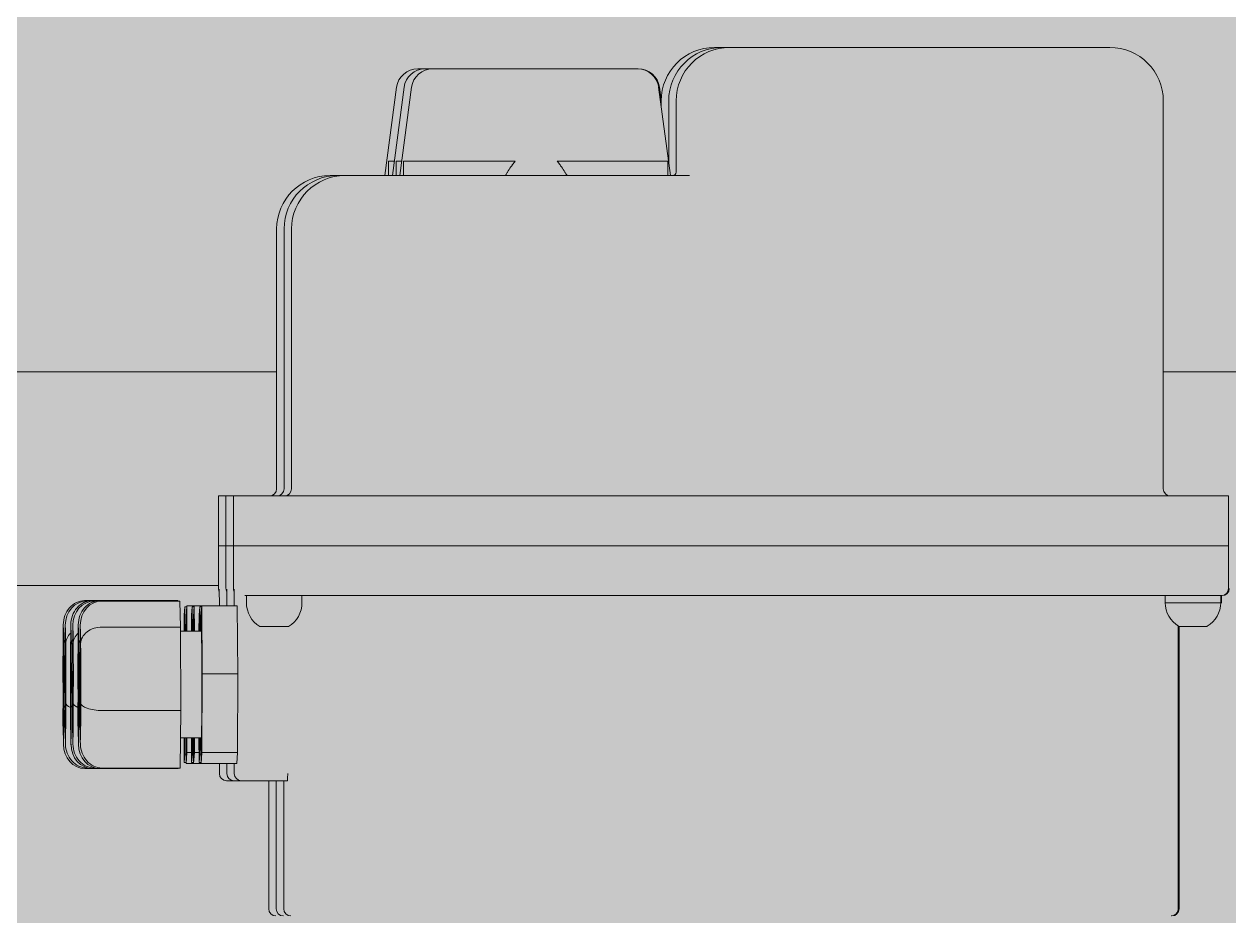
# Model space of a CAD drawing. Header units: centimetres. Extents: x 405564 to 502064, y 46284 to 60634.
# Drawn here: x 485305.45 to 485322.37, y 55974.91 to 55987.43 of the extents above; entities that cross this region are included whole.
import ezdxf

# ---------------------------------------------------------------- set-up
doc = ezdxf.new("R2010")
doc.units = ezdxf.units.CM
doc.layers.get('0').update_dxf_attribs({"color": 8, "lineweight": 9})
doc.layers.add('0-KRCN-MİMARİ-220526', color=8, linetype='Continuous', lineweight=9)
doc.layers.add('Visible (ISO)', color=8, linetype='Continuous', lineweight=18)
doc.layers.add('AS_NOT_MIMARI', color=8, linetype='Continuous')

# ---------------------------------------------------------------- blocks, each defined once
blk = doc.blocks.new('A$Cdfb98813')
h = blk.add_hatch()
h.set_pattern_fill('ANGLE', color=256)
h.set_pattern_definition([(0, (-482318.783, -59032.118), (0, 6.985), [5.08, -1.905]), (90, (-482318.783, -59032.118), (-6.985, 4e-16), [5.08, -1.905])])
h.paths.add_polyline_path([(2235.139, -683), (325.139, -683), (325.139, -933.015), (2235.139, -933.015)])
h.paths.add_polyline_path([(800, -700), (900, -700), (900, -800), (800, -800)], flags=16)
h.paths.add_polyline_path([(1700, -700), (1800, -700), (1800, -800), (1700, -800)], flags=16)
at = {"layer": 'Visible (ISO)'}
for p, q in [((1465.441, -845.456), (1465.401, -845.456)), ((1465.401, -845.456), (1465.401, -845.456)), ((1465.441, -845.456), (1465.506, -845.456)), ((1465.546, -845.456), (1465.506, -845.456)), ((1465.506, -845.456), (1465.506, -845.456)), ((1465.546, -845.456), (1465.611, -845.456)), ((1465.651, -845.456), (1465.611, -845.456)), ((1465.611, -845.456), (1465.611, -845.456)), ((1465.651, -845.456), (1466.407, -845.456)), ((1470.207, -845.456), (1466.407, -845.456)), ((1470.207, -845.456), (1470.95, -845.456)), ((1461.233, -845.756), (1461.338, -845.756)), ((1461.338, -845.756), (1461.443, -845.756)), ((1461.443, -845.756), (1464.318, -845.756)), ((1464.318, -845.756), (1464.329, -845.756)), ((1460.936, -846.016), (1460.771, -847.256)), ((1461.041, -846.016), (1460.876, -847.256)), ((1461.146, -846.016), (1460.981, -847.256)), ((1464.615, -846.016), (1464.781, -847.256)), ((1464.626, -846.016), (1464.651, -846.199)), ((1464.651, -846.206), (1464.651, -846.281)), ((1464.756, -846.206), (1464.756, -847.068)), ((1464.861, -846.206), (1464.861, -847.206)), ((1471.7, -851.656), (1471.7, -846.206)), ((1460.823, -847.056), (1460.834, -847.056)), ((1460.834, -847.056), (1460.902, -847.056)), ((1460.928, -847.056), (1460.939, -847.056)), ((1460.939, -847.056), (1461.007, -847.056)), ((1461.033, -847.056), (1461.044, -847.056)), ((1461.044, -847.056), (1461.346, -847.056)), ((1461.346, -847.056), (1462.601, -847.056)), ((1463.191, -847.056), (1464.446, -847.056)), ((1464.446, -847.056), (1464.744, -847.056)), ((1464.744, -847.056), (1464.744, -847.256)), ((1460.041, -847.256), (1460.001, -847.256)), ((1460.001, -847.256), (1460.001, -847.256)), ((1460.041, -847.256), (1460.106, -847.256)), ((1460.146, -847.256), (1460.106, -847.256)), ((1460.106, -847.256), (1460.106, -847.256)), ((1460.146, -847.256), (1460.211, -847.256)), ((1460.251, -847.256), (1460.211, -847.256)), ((1460.211, -847.256), (1460.211, -847.256)), ((1460.251, -847.256), (1461.007, -847.256)), ((1465.05, -847.256), (1461.007, -847.256)), ((1459.251, -851.656), (1459.251, -848.006)), ((1459.356, -851.656), (1459.356, -848.006)), ((1459.461, -851.656), (1459.461, -848.006)), ((1446, -850.015), (1459.251, -850.015)), ((1471.7, -850.015), (1494.617, -850.015)), ((1458.435, -851.756), (1458.435, -851.756)), ((1458.435, -851.756), (1458.507, -851.756)), ((1458.435, -851.756), (1458.435, -852.456)), ((1458.507, -851.756), (1458.54, -851.756)), ((1458.54, -851.756), (1458.54, -851.756)), ((1458.54, -851.756), (1458.612, -851.756)), ((1458.54, -851.756), (1458.54, -852.456)), ((1458.612, -851.756), (1458.645, -851.756)), ((1458.645, -851.756), (1458.645, -851.756)), ((1458.645, -851.756), (1458.717, -851.756)), ((1458.645, -851.756), (1458.645, -852.456)), ((1458.717, -851.756), (1459.221, -851.756)), ((1459.221, -851.756), (1472.12, -851.756)), ((1472.12, -851.756), (1472.616, -851.756)), ((1472.616, -851.756), (1472.616, -852.456)), ((1458.435, -852.456), (1458.435, -852.456)), ((1458.507, -852.456), (1458.435, -852.456)), ((1458.435, -852.456), (1458.435, -853.056)), ((1458.435, -852.456), (1458.435, -852.456)), ((1458.507, -852.456), (1458.435, -852.456)), ((1458.507, -852.456), (1458.507, -852.456)), ((1458.54, -852.456), (1458.507, -852.456)), ((1458.54, -852.456), (1458.54, -852.456)), ((1458.612, -852.456), (1458.54, -852.456)), ((1458.54, -852.456), (1458.54, -853.056)), ((1458.54, -852.456), (1458.54, -852.456)), ((1458.612, -852.456), (1458.54, -852.456)), ((1458.612, -852.456), (1458.612, -852.456)), ((1458.645, -852.456), (1458.612, -852.456)), ((1458.645, -852.456), (1458.645, -852.456)), ((1458.717, -852.456), (1458.645, -852.456)), ((1458.645, -852.456), (1458.645, -853.056)), ((1458.645, -852.456), (1458.645, -852.456)), ((1458.717, -852.456), (1458.645, -852.456)), ((1458.717, -852.456), (1458.717, -852.456)), ((1459.221, -852.456), (1458.717, -852.456)), ((1472.12, -852.456), (1459.221, -852.456)), ((1472.616, -852.456), (1472.12, -852.456)), ((1472.616, -852.456), (1472.616, -853.056)), ((1449.998, -853.015), (1458.435, -853.015)), ((1458.807, -853.156), (1458.817, -853.156)), ((1459.22, -853.156), (1458.817, -853.156)), ((1458.827, -853.256), (1458.827, -853.156)), ((1459.22, -853.156), (1472.12, -853.156)), ((1459.607, -853.256), (1459.607, -853.156)), ((1471.726, -853.256), (1471.726, -853.156)), ((1472.516, -853.156), (1472.12, -853.156)), ((1472.506, -853.256), (1472.506, -853.156)), ((1472.527, -853.156), (1472.516, -853.156)), ((1472.517, -853.256), (1472.517, -853.156)), ((1456.661, -853.227), (1456.556, -853.227)), ((1456.6, -853.234), (1456.583, -853.234)), ((1456.766, -853.227), (1456.661, -853.227)), ((1456.705, -853.234), (1456.688, -853.234)), ((1457.866, -853.227), (1456.766, -853.227)), ((1457.893, -853.234), (1456.793, -853.234)), ((1457.866, -853.227), (1457.866, -853.234)), ((1457.893, -853.234), (1457.902, -853.598)), ((1457.962, -853.313), (1457.952, -853.431)), ((1457.964, -853.656), (1457.962, -853.313)), ((1457.962, -853.313), (1457.988, -853.313)), ((1457.989, -853.299), (1457.979, -853.452)), ((1457.991, -853.656), (1457.989, -853.299)), ((1457.989, -853.299), (1458.094, -853.299)), ((1458.067, -853.313), (1458.057, -853.431)), ((1458.069, -853.656), (1458.067, -853.313)), ((1458.067, -853.313), (1458.093, -853.313)), ((1458.094, -853.299), (1458.084, -853.452)), ((1458.096, -853.656), (1458.094, -853.299)), ((1458.094, -853.299), (1458.199, -853.299)), ((1458.172, -853.313), (1458.162, -853.431)), ((1458.174, -853.656), (1458.172, -853.313)), ((1458.172, -853.313), (1458.198, -853.313)), ((1458.199, -853.299), (1458.189, -853.452)), ((1458.205, -854.253), (1458.199, -853.299)), ((1458.199, -853.299), (1458.699, -853.299)), ((1458.447, -853.256), (1458.447, -853.299)), ((1458.552, -853.256), (1458.552, -853.299)), ((1458.657, -853.256), (1458.657, -853.299)), ((1458.705, -854.253), (1458.699, -853.299)), ((1471.726, -853.256), (1472.506, -853.256)), ((1472.506, -853.256), (1471.726, -853.256)), ((1472.517, -853.256), (1472.506, -853.256)), ((1457.952, -853.431), (1457.951, -853.656)), ((1457.979, -853.452), (1457.978, -853.656)), ((1458.057, -853.431), (1458.056, -853.656)), ((1458.084, -853.452), (1458.083, -853.656)), ((1458.162, -853.431), (1458.161, -853.656)), ((1458.189, -853.452), (1458.188, -853.656)), ((1456.255, -853.656), (1456.256, -853.563)), ((1456.283, -853.664), (1456.284, -853.568)), ((1456.36, -853.656), (1456.361, -853.563)), ((1456.388, -853.664), (1456.389, -853.568)), ((1456.465, -853.656), (1456.466, -853.563)), ((1456.493, -853.664), (1456.494, -853.568)), ((1457.902, -853.598), (1456.802, -853.598)), ((1457.902, -853.598), (1457.905, -854.77)), ((1457.903, -853.656), (1458.195, -853.656)), ((1459.417, -853.591), (1459.017, -853.591)), ((1471.91, -853.584), (1471.91, -857.556)), ((1472.245, -853.588), (1471.91, -853.588)), ((1472.316, -853.588), (1471.916, -853.588)), ((1471.921, -853.588), (1471.921, -857.556)), ((1472.256, -853.588), (1472.245, -853.588)), ((1456.251, -854.122), (1456.252, -854.028)), ((1456.278, -854.146), (1456.279, -854.05)), ((1456.356, -854.122), (1456.357, -854.028)), ((1456.383, -854.146), (1456.384, -854.05)), ((1456.461, -854.122), (1456.462, -854.028)), ((1456.488, -854.146), (1456.489, -854.05)), ((1456.251, -854.255), (1456.251, -854.122)), ((1456.279, -854.279), (1456.278, -854.146)), ((1456.356, -854.255), (1456.356, -854.122)), ((1456.384, -854.279), (1456.383, -854.146)), ((1456.461, -854.255), (1456.461, -854.122)), ((1456.489, -854.279), (1456.488, -854.146)), ((1458.201, -855.361), (1458.205, -854.253)), ((1458.205, -854.253), (1458.705, -854.253)), ((1458.701, -855.361), (1458.705, -854.253)), ((1456.252, -854.964), (1456.252, -854.831)), ((1456.28, -854.983), (1456.28, -854.851)), ((1456.357, -854.964), (1456.357, -854.831)), ((1456.385, -854.983), (1456.385, -854.851)), ((1456.462, -854.964), (1456.462, -854.831)), ((1456.49, -854.983), (1456.49, -854.851)), ((1457.905, -854.77), (1456.805, -854.77)), ((1457.905, -854.77), (1457.897, -855.578)), ((1456.254, -855.023), (1456.252, -854.968)), ((1456.281, -855.039), (1456.28, -854.987)), ((1456.359, -855.023), (1456.357, -854.968)), ((1456.386, -855.039), (1456.385, -854.987)), ((1456.464, -855.023), (1456.462, -854.968)), ((1456.491, -855.039), (1456.49, -854.987)), ((1456.259, -855.254), (1456.258, -855.199)), ((1456.287, -855.249), (1456.285, -855.198)), ((1456.364, -855.254), (1456.363, -855.199)), ((1456.392, -855.249), (1456.39, -855.198)), ((1456.469, -855.254), (1456.468, -855.199)), ((1456.497, -855.249), (1456.495, -855.198)), ((1457.901, -855.156), (1458.195, -855.156)), ((1457.951, -855.156), (1457.953, -855.499)), ((1457.963, -855.382), (1457.964, -855.156)), ((1457.979, -855.156), (1457.981, -855.513)), ((1457.991, -855.361), (1457.992, -855.156)), ((1458.056, -855.156), (1458.058, -855.499)), ((1458.068, -855.382), (1458.069, -855.156)), ((1458.084, -855.156), (1458.086, -855.513)), ((1458.096, -855.361), (1458.097, -855.156)), ((1458.161, -855.156), (1458.163, -855.499)), ((1458.173, -855.382), (1458.174, -855.156)), ((1458.189, -855.156), (1458.191, -855.513)), ((1457.953, -855.499), (1457.963, -855.382)), ((1457.963, -855.382), (1457.98, -855.382)), ((1457.981, -855.513), (1457.991, -855.361)), ((1457.991, -855.361), (1458.058, -855.361)), ((1458.058, -855.499), (1458.068, -855.382)), ((1458.068, -855.382), (1458.085, -855.382)), ((1458.086, -855.513), (1458.096, -855.361)), ((1458.096, -855.361), (1458.163, -855.361)), ((1458.163, -855.499), (1458.173, -855.382)), ((1458.173, -855.382), (1458.19, -855.382)), ((1458.191, -855.513), (1458.201, -855.361)), ((1458.201, -855.361), (1458.701, -855.361)), ((1458.691, -855.513), (1458.701, -855.361)), ((1456.664, -855.586), (1456.559, -855.586)), ((1456.603, -855.578), (1456.587, -855.578)), ((1456.769, -855.586), (1456.664, -855.586)), ((1456.708, -855.578), (1456.692, -855.578)), ((1457.869, -855.586), (1456.769, -855.586)), ((1457.897, -855.578), (1456.797, -855.578)), ((1457.869, -855.578), (1457.869, -855.586)), ((1457.953, -855.499), (1457.981, -855.499)), ((1457.981, -855.513), (1458.086, -855.513)), ((1458.058, -855.499), (1458.086, -855.499)), ((1458.086, -855.513), (1458.191, -855.513)), ((1458.163, -855.499), (1458.191, -855.499)), ((1458.191, -855.513), (1458.691, -855.513)), ((1458.447, -855.513), (1458.447, -855.656)), ((1458.552, -855.513), (1458.552, -855.656)), ((1458.657, -855.513), (1458.657, -855.656)), ((1458.547, -855.756), (1458.595, -855.756)), ((1458.595, -855.756), (1458.652, -855.756)), ((1458.652, -855.756), (1458.7, -855.756)), ((1458.7, -855.756), (1458.757, -855.756)), ((1458.757, -855.756), (1458.805, -855.756)), ((1458.805, -855.756), (1459.305, -855.756)), ((1459.141, -857.556), (1459.141, -855.756)), ((1459.246, -857.556), (1459.246, -855.756)), ((1459.305, -855.756), (1459.405, -855.756)), ((1459.351, -857.556), (1459.351, -855.756))]:
    blk.add_line(p, q, dxfattribs=at)
for centre, radius, start, end in [((1465.401, -846.206), 0.75, 90, 180), ((1465.506, -846.206), 0.75, 90, 180), ((1465.611, -846.206), 0.75, 90, 180), ((1470.95, -846.206), 0.75, 0, 90), ((1461.233, -846.056), 0.3, 90, 172.4054), ((1461.338, -846.056), 0.3, 90, 172.4054), ((1461.443, -846.056), 0.3, 90, 172.4054), ((1464.318, -846.056), 0.3, 7.5946, 90), ((1464.329, -846.056), 0.3, 7.5946, 90), ((1460.001, -848.006), 0.75, 90, 180), ((1460.106, -848.006), 0.75, 90, 180), ((1460.211, -848.006), 0.75, 90, 180), ((1464.811, -847.206), 0.05, 270, 0), ((1459.151, -851.656), 0.1, 270, 0), ((1459.256, -851.656), 0.1, 270, 0), ((1459.361, -851.656), 0.1, 270, 0), ((1471.8, -851.656), 0.1, 180, 270), ((1458.535, -853.056), 0.1, 180, 207.2096), ((1458.64, -853.056), 0.1, 180, 207.2096), ((1458.745, -853.056), 0.1, 180, 207.2096), ((1472.516, -853.056), 0.1, 270, 0), ((1472.527, -853.056), 0.1, 270, 0), ((1459.217, -853.256), 0.39, 180, 239.1437), ((1459.217, -853.256), 0.39, 300.8563, 0), ((1472.116, -853.253), 0.39, 180.4674, 239.1448), ((1472.116, -853.253), 0.39, 300.8552, 359.5326), ((1472.045, -853.253), 0.39, 300.8553, 300.9179), ((1472.056, -853.253), 0.39, 300.8553, 300.9179), ((1458.547, -855.656), 0.1, 180, 270), ((1458.652, -855.656), 0.1, 180, 270), ((1458.757, -855.656), 0.1, 180, 270), ((1459.241, -857.556), 0.1, 180, 270), ((1459.346, -857.556), 0.1, 180, 270), ((1459.451, -857.556), 0.1, 180, 270), ((1471.81, -857.556), 0.1, 270, 0), ((1471.821, -857.556), 0.1, 270, 0)]:
    blk.add_arc(centre, radius, start, end, dxfattribs=at)
at = {"layer": 'Visible (ISO)', "extrusion": (0, 0, -1)}
for centre, major_axis, ratio, start_param, end_param in [((1456.556, -853.567), (0.002, -0.34), 0.881137, 1.576964, 3.147761), ((1456.584, -853.572), (0.003, -0.338), 0.886471, 1.578342, 3.149138), ((1456.661, -853.567), (0.002, -0.34), 0.881137, 1.576964, 3.147761), ((1456.689, -853.572), (0.003, -0.338), 0.886471, 1.578342, 3.149138), ((1456.766, -853.567), (0.002, -0.34), 0.881137, 1.576964, 3.147761), ((1456.794, -853.572), (0.003, -0.338), 0.886471, 1.578342, 3.149138), ((1456.59, -853.831), (0.3, 0.004), 0.777691, 3.159586, 3.849092), ((1456.695, -853.831), (0.3, 0.004), 0.777691, 3.159586, 3.849092), ((1456.8, -853.831), (0.3, 0.004), 0.777691, 3.159586, 4.730383), ((1458.195, -854.406), (0, -0.75), 0.008331, 3.141593, 6.283185), ((1456.563, -853.85), (0.3, 0.004), 0.752004, 3.158394, 3.515039), ((1456.668, -853.85), (0.3, 0.004), 0.752004, 3.158394, 3.515039), ((1456.773, -853.85), (0.3, 0.004), 0.752004, 3.158394, 3.515039), ((1456.551, -854.123), (0.3, -0.001), 0.382752, 3.130959, 3.14375), ((1456.578, -854.147), (0.3, -0.001), 0.350227, 3.131145, 3.143513), ((1456.656, -854.123), (0.3, -0.001), 0.382752, 3.130959, 3.14375), ((1456.683, -854.147), (0.3, -0.001), 0.350227, 3.131145, 3.143513), ((1456.761, -854.123), (0.3, -0.001), 0.382752, 3.130959, 3.14375), ((1456.788, -854.147), (0.3, -0.001), 0.350227, 3.131145, 3.143513), ((1456.564, -854.689), (0.3, -0.001), 0.382752, 2.815094, 3.130959), ((1456.592, -854.665), (0.3, -0.001), 0.350227, 2.467397, 3.131145), ((1456.669, -854.689), (0.3, -0.001), 0.382752, 2.815094, 3.130959), ((1456.697, -854.665), (0.3, -0.001), 0.350227, 2.467397, 3.131145), ((1456.774, -854.689), (0.3, -0.001), 0.382752, 2.815094, 3.130959), ((1456.802, -854.665), (0.3, -0.001), 0.350227, 1.560348, 3.131145), ((1456.552, -854.962), (0.3, 0.004), 0.752004, 3.133268, 3.158394), ((1456.58, -854.981), (0.3, 0.004), 0.777691, 3.132127, 3.159586), ((1456.657, -854.962), (0.3, 0.004), 0.752004, 3.133268, 3.158394), ((1456.685, -854.981), (0.3, 0.004), 0.777691, 3.132127, 3.159586), ((1456.762, -854.962), (0.3, 0.004), 0.752004, 3.133268, 3.158394), ((1456.79, -854.981), (0.3, 0.004), 0.777691, 3.132127, 3.159586), ((1456.559, -855.245), (-0.002, 0.34), 0.881137, 3.147761, 4.718557), ((1456.587, -855.24), (-0.003, 0.338), 0.886471, 3.149138, 4.719935), ((1456.664, -855.245), (-0.002, 0.34), 0.881137, 3.147761, 4.718557), ((1456.692, -855.24), (-0.003, 0.338), 0.886471, 3.149138, 4.719935), ((1456.769, -855.245), (-0.002, 0.34), 0.881137, 3.147761, 4.718557), ((1456.797, -855.24), (-0.003, 0.338), 0.886471, 3.149138, 4.719935)]:
    blk.add_ellipse(centre, major_axis=major_axis, ratio=ratio, start_param=start_param, end_param=end_param, dxfattribs=at)
at = {"layer": 'Visible (ISO)'}
for points, weights in [([(1460.823, -847.056), (1460.824, -847.137), (1460.824, -847.256)], [1.01074308397, 1.00781971251, 1.0035555776]), ([(1460.928, -847.056), (1460.929, -847.137), (1460.929, -847.256)], [1.01074308397, 1.00781971251, 1.0035555776]), ([(1461.033, -847.056), (1461.034, -847.137), (1461.034, -847.256)], [1.01074308397, 1.00781971251, 1.0035555776]), ([(1462.463, -847.256), (1462.533, -847.137), (1462.601, -847.056)], [1.0035555776, 1.00781971251, 1.01074308397]), ([(1463.191, -847.056), (1463.259, -847.137), (1463.329, -847.256)], [1.01074308397, 1.00781971251, 1.0035555776])]:
    blk.add_rational_spline(points, weights, degree=2, dxfattribs=at)
for points, knots in [([(1458.445, -853.064), (1458.445, -853.064), (1458.445, -853.064), (1458.446, -853.067), (1458.446, -853.069), (1458.446, -853.078), (1458.446, -853.085), (1458.446, -853.106), (1458.446, -853.119), (1458.446, -853.151), (1458.447, -853.17), (1458.447, -853.211), (1458.447, -853.234), (1458.447, -853.256)], [0.1657536, 0.1657536, 0.1657536, 0.1657536, 0.1799379, 0.1799379, 0.2084468, 0.2084468, 0.2559441, 0.2559441, 0.3148536, 0.3148536, 0.3770022, 0.3770022, 0.4446661, 0.4446661, 0.4446661, 0.4446661]), ([(1458.55, -853.064), (1458.55, -853.064), (1458.55, -853.064), (1458.551, -853.067), (1458.551, -853.069), (1458.551, -853.078), (1458.551, -853.085), (1458.551, -853.106), (1458.551, -853.119), (1458.551, -853.151), (1458.552, -853.17), (1458.552, -853.211), (1458.552, -853.234), (1458.552, -853.256)], [0.1657536, 0.1657536, 0.1657536, 0.1657536, 0.1799379, 0.1799379, 0.2084468, 0.2084468, 0.2559441, 0.2559441, 0.3148536, 0.3148536, 0.3770022, 0.3770022, 0.4446661, 0.4446661, 0.4446661, 0.4446661]), ([(1458.655, -853.064), (1458.655, -853.064), (1458.655, -853.064), (1458.655, -853.067), (1458.656, -853.069), (1458.656, -853.078), (1458.656, -853.085), (1458.656, -853.106), (1458.656, -853.119), (1458.656, -853.151), (1458.657, -853.17), (1458.657, -853.211), (1458.657, -853.234), (1458.657, -853.256)], [0.1657536, 0.1657536, 0.1657536, 0.1657536, 0.1799379, 0.1799379, 0.2084468, 0.2084468, 0.2559441, 0.2559441, 0.3148536, 0.3148536, 0.3770022, 0.3770022, 0.4446661, 0.4446661, 0.4446661, 0.4446661]), ([(1456.252, -854.044), (1456.252, -854.044), (1456.252, -854.043), (1456.252, -854.026), (1456.252, -854.01), (1456.253, -853.933), (1456.254, -853.875), (1456.256, -853.769), (1456.255, -853.721), (1456.255, -853.668), (1456.255, -853.657), (1456.256, -853.647), (1456.256, -853.646), (1456.256, -853.646)], [-0.0022805, -0.0022805, -0.0022805, -0.0022805, 0, 0, 0.0622831, 0.0622831, 0.3053064, 0.3053064, 0.5483296, 0.5483296, 0.6106127, 0.6106127, 0.6128933, 0.6128933, 0.6128933, 0.6128933]), ([(1456.257, -853.607), (1456.257, -853.607), (1456.257, -853.608), (1456.257, -853.611), (1456.258, -853.614), (1456.259, -853.632), (1456.261, -853.653), (1456.262, -853.707), (1456.262, -853.74), (1456.262, -853.788), (1456.262, -853.798), (1456.262, -853.809), (1456.262, -853.81), (1456.262, -853.81)], [-0.0022805, -0.0022805, -0.0022805, -0.0022805, 0, 0, 0.0622831, 0.0622831, 0.3053065, 0.3053065, 0.5483298, 0.5483298, 0.610613, 0.610613, 0.6128935, 0.6128935, 0.6128935, 0.6128935]), ([(1456.279, -854.066), (1456.279, -854.065), (1456.279, -854.065), (1456.279, -854.047), (1456.279, -854.031), (1456.281, -853.951), (1456.282, -853.892), (1456.283, -853.782), (1456.283, -853.733), (1456.283, -853.677), (1456.283, -853.666), (1456.283, -853.655), (1456.283, -853.654), (1456.283, -853.654)], [-0.0022806, -0.0022806, -0.0022806, -0.0022806, 0, 0, 0.0622832, 0.0622832, 0.3053069, 0.3053069, 0.5483306, 0.5483306, 0.6106138, 0.6106138, 0.6128943, 0.6128943, 0.6128943, 0.6128943]), ([(1456.285, -853.609), (1456.285, -853.609), (1456.285, -853.609), (1456.285, -853.612), (1456.285, -853.614), (1456.286, -853.63), (1456.288, -853.648), (1456.289, -853.697), (1456.289, -853.728), (1456.289, -853.774), (1456.289, -853.783), (1456.289, -853.794), (1456.289, -853.794), (1456.289, -853.795)], [-0.0022806, -0.0022806, -0.0022806, -0.0022806, 0, 0, 0.0622832, 0.0622832, 0.305307, 0.305307, 0.5483308, 0.5483308, 0.610614, 0.610614, 0.6128945, 0.6128945, 0.6128945, 0.6128945]), ([(1456.357, -854.044), (1456.357, -854.044), (1456.357, -854.043), (1456.357, -854.026), (1456.357, -854.01), (1456.358, -853.933), (1456.359, -853.875), (1456.36, -853.769), (1456.36, -853.721), (1456.36, -853.668), (1456.36, -853.657), (1456.361, -853.647), (1456.361, -853.646), (1456.361, -853.646)], [-0.0022805, -0.0022805, -0.0022805, -0.0022805, 0, 0, 0.0622831, 0.0622831, 0.3053064, 0.3053064, 0.5483296, 0.5483296, 0.6106127, 0.6106127, 0.6128933, 0.6128933, 0.6128933, 0.6128933]), ([(1456.362, -853.607), (1456.362, -853.607), (1456.362, -853.608), (1456.362, -853.611), (1456.363, -853.614), (1456.364, -853.632), (1456.366, -853.653), (1456.367, -853.707), (1456.367, -853.74), (1456.367, -853.788), (1456.367, -853.798), (1456.367, -853.809), (1456.367, -853.81), (1456.367, -853.81)], [-0.0022805, -0.0022805, -0.0022805, -0.0022805, 0, 0, 0.0622831, 0.0622831, 0.3053065, 0.3053065, 0.5483298, 0.5483298, 0.610613, 0.610613, 0.6128935, 0.6128935, 0.6128935, 0.6128935]), ([(1456.384, -854.066), (1456.384, -854.065), (1456.384, -854.065), (1456.384, -854.047), (1456.384, -854.031), (1456.386, -853.951), (1456.387, -853.892), (1456.388, -853.782), (1456.388, -853.733), (1456.388, -853.677), (1456.388, -853.666), (1456.388, -853.655), (1456.388, -853.654), (1456.388, -853.654)], [-0.0022806, -0.0022806, -0.0022806, -0.0022806, 0, 0, 0.0622832, 0.0622832, 0.3053069, 0.3053069, 0.5483306, 0.5483306, 0.6106138, 0.6106138, 0.6128943, 0.6128943, 0.6128943, 0.6128943]), ([(1456.39, -853.609), (1456.39, -853.609), (1456.39, -853.609), (1456.39, -853.612), (1456.39, -853.614), (1456.391, -853.63), (1456.393, -853.648), (1456.394, -853.697), (1456.394, -853.728), (1456.394, -853.774), (1456.394, -853.783), (1456.394, -853.794), (1456.394, -853.794), (1456.394, -853.795)], [-0.0022806, -0.0022806, -0.0022806, -0.0022806, 0, 0, 0.0622832, 0.0622832, 0.305307, 0.305307, 0.5483308, 0.5483308, 0.610614, 0.610614, 0.6128945, 0.6128945, 0.6128945, 0.6128945]), ([(1456.462, -854.044), (1456.462, -854.044), (1456.462, -854.043), (1456.462, -854.026), (1456.462, -854.01), (1456.463, -853.933), (1456.464, -853.875), (1456.465, -853.769), (1456.465, -853.721), (1456.465, -853.668), (1456.465, -853.657), (1456.465, -853.647), (1456.465, -853.646), (1456.465, -853.646)], [-0.0022805, -0.0022805, -0.0022805, -0.0022805, 0, 0, 0.0622831, 0.0622831, 0.3053064, 0.3053064, 0.5483296, 0.5483296, 0.6106127, 0.6106127, 0.6128933, 0.6128933, 0.6128933, 0.6128933]), ([(1456.467, -853.607), (1456.467, -853.607), (1456.467, -853.608), (1456.467, -853.611), (1456.468, -853.614), (1456.469, -853.632), (1456.471, -853.653), (1456.472, -853.707), (1456.472, -853.74), (1456.472, -853.788), (1456.472, -853.798), (1456.472, -853.809), (1456.472, -853.81), (1456.472, -853.81)], [-0.0022806, -0.0022806, -0.0022806, -0.0022806, 0, 0, 0.0622832, 0.0622832, 0.3053071, 0.3053071, 0.5483309, 0.5483309, 0.6106141, 0.6106141, 0.6128947, 0.6128947, 0.6128947, 0.6128947]), ([(1456.489, -854.066), (1456.489, -854.065), (1456.489, -854.065), (1456.489, -854.047), (1456.489, -854.031), (1456.49, -853.951), (1456.492, -853.892), (1456.493, -853.782), (1456.492, -853.733), (1456.493, -853.677), (1456.493, -853.666), (1456.493, -853.655), (1456.493, -853.654), (1456.493, -853.654)], [-0.0022806, -0.0022806, -0.0022806, -0.0022806, 0, 0, 0.0622832, 0.0622832, 0.3053069, 0.3053069, 0.5483306, 0.5483306, 0.6106138, 0.6106138, 0.6128943, 0.6128943, 0.6128943, 0.6128943]), ([(1456.495, -853.609), (1456.495, -853.609), (1456.495, -853.609), (1456.495, -853.612), (1456.495, -853.614), (1456.496, -853.63), (1456.498, -853.648), (1456.499, -853.697), (1456.499, -853.728), (1456.499, -853.774), (1456.499, -853.783), (1456.499, -853.794), (1456.499, -853.794), (1456.499, -853.795)], [-0.0022805, -0.0022805, -0.0022805, -0.0022805, 0, 0, 0.0622831, 0.0622831, 0.3053064, 0.3053064, 0.5483297, 0.5483297, 0.6106128, 0.6106128, 0.6128934, 0.6128934, 0.6128934, 0.6128934]), ([(1456.263, -853.969), (1456.263, -853.97), (1456.263, -853.97), (1456.263, -853.99), (1456.263, -854.01), (1456.264, -854.106), (1456.265, -854.184), (1456.266, -854.344), (1456.265, -854.425), (1456.264, -854.526), (1456.264, -854.547), (1456.264, -854.569), (1456.264, -854.569), (1456.264, -854.57)], [-0.0022806, -0.0022806, -0.0022806, -0.0022806, 0, 0, 0.0622833, 0.0622833, 0.3053075, 0.3053075, 0.5483317, 0.5483317, 0.6106151, 0.6106151, 0.6128956, 0.6128956, 0.6128956, 0.6128956]), ([(1456.291, -853.949), (1456.291, -853.95), (1456.291, -853.951), (1456.291, -853.97), (1456.291, -853.99), (1456.292, -854.085), (1456.293, -854.162), (1456.293, -854.321), (1456.292, -854.402), (1456.292, -854.503), (1456.292, -854.524), (1456.292, -854.545), (1456.292, -854.546), (1456.292, -854.547)], [-0.0022806, -0.0022806, -0.0022806, -0.0022806, 0, 0, 0.0622832, 0.0622832, 0.3053069, 0.3053069, 0.5483306, 0.5483306, 0.6106139, 0.6106139, 0.6128944, 0.6128944, 0.6128944, 0.6128944]), ([(1456.368, -853.969), (1456.368, -853.97), (1456.368, -853.97), (1456.368, -853.99), (1456.368, -854.01), (1456.369, -854.106), (1456.37, -854.184), (1456.371, -854.344), (1456.37, -854.425), (1456.369, -854.526), (1456.369, -854.547), (1456.369, -854.569), (1456.369, -854.569), (1456.369, -854.57)], [-0.0022805, -0.0022805, -0.0022805, -0.0022805, 0, 0, 0.0622831, 0.0622831, 0.3053063, 0.3053063, 0.5483296, 0.5483296, 0.6106127, 0.6106127, 0.6128932, 0.6128932, 0.6128932, 0.6128932]), ([(1456.396, -853.949), (1456.396, -853.95), (1456.396, -853.951), (1456.396, -853.97), (1456.396, -853.99), (1456.397, -854.085), (1456.398, -854.162), (1456.398, -854.321), (1456.397, -854.402), (1456.397, -854.503), (1456.397, -854.524), (1456.397, -854.545), (1456.397, -854.546), (1456.397, -854.547)], [-0.0022806, -0.0022806, -0.0022806, -0.0022806, 0, 0, 0.0622833, 0.0622833, 0.3053075, 0.3053075, 0.5483317, 0.5483317, 0.610615, 0.610615, 0.6128956, 0.6128956, 0.6128956, 0.6128956]), ([(1456.473, -853.969), (1456.473, -853.97), (1456.473, -853.97), (1456.473, -853.99), (1456.473, -854.01), (1456.474, -854.106), (1456.475, -854.184), (1456.476, -854.344), (1456.475, -854.425), (1456.474, -854.526), (1456.474, -854.547), (1456.474, -854.569), (1456.474, -854.569), (1456.474, -854.57)], [-0.0022806, -0.0022806, -0.0022806, -0.0022806, 0, 0, 0.0622833, 0.0622833, 0.3053075, 0.3053075, 0.5483317, 0.5483317, 0.610615, 0.610615, 0.6128956, 0.6128956, 0.6128956, 0.6128956]), ([(1456.501, -853.949), (1456.501, -853.95), (1456.501, -853.951), (1456.501, -853.97), (1456.501, -853.99), (1456.502, -854.085), (1456.503, -854.162), (1456.503, -854.321), (1456.502, -854.402), (1456.502, -854.503), (1456.502, -854.524), (1456.502, -854.545), (1456.502, -854.546), (1456.502, -854.547)], [-0.0022806, -0.0022806, -0.0022806, -0.0022806, 0, 0, 0.0622832, 0.0622832, 0.3053069, 0.3053069, 0.5483306, 0.5483306, 0.6106139, 0.6106139, 0.6128944, 0.6128944, 0.6128944, 0.6128944]), ([(1456.252, -854.843), (1456.252, -854.843), (1456.252, -854.842), (1456.252, -854.822), (1456.252, -854.802), (1456.252, -854.707), (1456.253, -854.628), (1456.253, -854.468), (1456.252, -854.388), (1456.251, -854.286), (1456.251, -854.265), (1456.251, -854.244), (1456.251, -854.243), (1456.251, -854.242)], [-0.0022805, -0.0022805, -0.0022805, -0.0022805, 0, 0, 0.0622831, 0.0622831, 0.3053061, 0.3053061, 0.5483292, 0.5483292, 0.6106123, 0.6106123, 0.6128928, 0.6128928, 0.6128928, 0.6128928]), ([(1456.28, -854.863), (1456.28, -854.862), (1456.28, -854.862), (1456.28, -854.842), (1456.28, -854.823), (1456.28, -854.728), (1456.281, -854.65), (1456.28, -854.491), (1456.279, -854.411), (1456.279, -854.309), (1456.279, -854.288), (1456.279, -854.267), (1456.279, -854.266), (1456.279, -854.265)], [-0.0022806, -0.0022806, -0.0022806, -0.0022806, 0, 0, 0.0622832, 0.0622832, 0.3053067, 0.3053067, 0.5483303, 0.5483303, 0.6106134, 0.6106134, 0.612894, 0.612894, 0.612894, 0.612894]), ([(1456.357, -854.843), (1456.357, -854.843), (1456.357, -854.842), (1456.357, -854.822), (1456.357, -854.802), (1456.357, -854.707), (1456.358, -854.628), (1456.358, -854.468), (1456.357, -854.388), (1456.356, -854.286), (1456.356, -854.265), (1456.356, -854.244), (1456.356, -854.243), (1456.356, -854.242)], [-0.0022806, -0.0022806, -0.0022806, -0.0022806, 0, 0, 0.0622832, 0.0622832, 0.3053067, 0.3053067, 0.5483302, 0.5483302, 0.6106134, 0.6106134, 0.612894, 0.612894, 0.612894, 0.612894]), ([(1456.385, -854.863), (1456.385, -854.862), (1456.385, -854.862), (1456.385, -854.842), (1456.385, -854.823), (1456.385, -854.728), (1456.386, -854.65), (1456.385, -854.491), (1456.384, -854.411), (1456.384, -854.309), (1456.384, -854.288), (1456.384, -854.267), (1456.384, -854.266), (1456.384, -854.265)], [-0.0022806, -0.0022806, -0.0022806, -0.0022806, 0, 0, 0.0622832, 0.0622832, 0.3053067, 0.3053067, 0.5483303, 0.5483303, 0.6106134, 0.6106134, 0.612894, 0.612894, 0.612894, 0.612894]), ([(1456.462, -854.843), (1456.462, -854.843), (1456.462, -854.842), (1456.462, -854.822), (1456.462, -854.802), (1456.462, -854.707), (1456.463, -854.628), (1456.463, -854.468), (1456.462, -854.388), (1456.461, -854.286), (1456.461, -854.265), (1456.461, -854.244), (1456.461, -854.243), (1456.461, -854.242)], [-0.0022806, -0.0022806, -0.0022806, -0.0022806, 0, 0, 0.0622832, 0.0622832, 0.3053067, 0.3053067, 0.5483303, 0.5483303, 0.6106134, 0.6106134, 0.612894, 0.612894, 0.612894, 0.612894]), ([(1456.49, -854.863), (1456.49, -854.862), (1456.49, -854.862), (1456.49, -854.842), (1456.49, -854.823), (1456.49, -854.728), (1456.49, -854.65), (1456.49, -854.491), (1456.489, -854.411), (1456.489, -854.309), (1456.489, -854.288), (1456.489, -854.267), (1456.489, -854.266), (1456.489, -854.265)], [-0.0022805, -0.0022805, -0.0022805, -0.0022805, 0, 0, 0.0622831, 0.0622831, 0.3053061, 0.3053061, 0.5483292, 0.5483292, 0.6106122, 0.6106122, 0.6128928, 0.6128928, 0.6128928, 0.6128928]), ([(1456.26, -855.166), (1456.26, -855.166), (1456.26, -855.166), (1456.26, -855.155), (1456.26, -855.144), (1456.261, -855.091), (1456.263, -855.043), (1456.264, -854.937), (1456.263, -854.88), (1456.263, -854.802), (1456.263, -854.786), (1456.264, -854.769), (1456.264, -854.768), (1456.264, -854.768)], [-0.6128939, -0.6128939, -0.6128939, -0.6128939, -0.6106134, -0.6106134, -0.5483302, -0.5483302, -0.3053067, -0.3053067, -0.0622832, -0.0622832, 0, 0, 0.0022805, 0.0022805, 0.0022805, 0.0022805]), ([(1456.287, -855.159), (1456.287, -855.158), (1456.287, -855.158), (1456.288, -855.147), (1456.288, -855.136), (1456.289, -855.079), (1456.29, -855.03), (1456.291, -854.92), (1456.291, -854.861), (1456.291, -854.782), (1456.291, -854.765), (1456.291, -854.748), (1456.291, -854.747), (1456.291, -854.747)], [-0.6128941, -0.6128941, -0.6128941, -0.6128941, -0.6106135, -0.6106135, -0.5483303, -0.5483303, -0.3053067, -0.3053067, -0.0622832, -0.0622832, 0, 0, 0.0022806, 0.0022806, 0.0022806, 0.0022806]), ([(1456.365, -855.166), (1456.365, -855.166), (1456.365, -855.166), (1456.365, -855.155), (1456.365, -855.144), (1456.366, -855.091), (1456.368, -855.043), (1456.369, -854.937), (1456.368, -854.88), (1456.368, -854.802), (1456.368, -854.786), (1456.369, -854.769), (1456.369, -854.768), (1456.369, -854.768)], [-0.6128939, -0.6128939, -0.6128939, -0.6128939, -0.6106134, -0.6106134, -0.5483302, -0.5483302, -0.3053067, -0.3053067, -0.0622832, -0.0622832, 0, 0, 0.0022805, 0.0022805, 0.0022805, 0.0022805]), ([(1456.392, -855.159), (1456.392, -855.158), (1456.392, -855.158), (1456.393, -855.147), (1456.393, -855.136), (1456.394, -855.079), (1456.395, -855.03), (1456.396, -854.92), (1456.396, -854.861), (1456.396, -854.782), (1456.396, -854.765), (1456.396, -854.748), (1456.396, -854.747), (1456.396, -854.747)], [-0.6128952, -0.6128952, -0.6128952, -0.6128952, -0.6106147, -0.6106147, -0.5483314, -0.5483314, -0.3053073, -0.3053073, -0.0622833, -0.0622833, 0, 0, 0.0022806, 0.0022806, 0.0022806, 0.0022806]), ([(1456.47, -855.166), (1456.47, -855.166), (1456.47, -855.166), (1456.47, -855.155), (1456.47, -855.144), (1456.471, -855.091), (1456.473, -855.043), (1456.474, -854.937), (1456.473, -854.88), (1456.473, -854.802), (1456.473, -854.786), (1456.474, -854.769), (1456.474, -854.768), (1456.474, -854.768)], [-0.6128951, -0.6128951, -0.6128951, -0.6128951, -0.6106145, -0.6106145, -0.5483313, -0.5483313, -0.3053073, -0.3053073, -0.0622833, -0.0622833, 0, 0, 0.0022806, 0.0022806, 0.0022806, 0.0022806]), ([(1456.497, -855.159), (1456.497, -855.158), (1456.497, -855.158), (1456.498, -855.147), (1456.498, -855.136), (1456.499, -855.079), (1456.5, -855.03), (1456.501, -854.92), (1456.501, -854.861), (1456.501, -854.782), (1456.501, -854.765), (1456.501, -854.748), (1456.501, -854.747), (1456.501, -854.747)], [-0.6128941, -0.6128941, -0.6128941, -0.6128941, -0.6106135, -0.6106135, -0.5483303, -0.5483303, -0.3053067, -0.3053067, -0.0622832, -0.0622832, 0, 0, 0.0022806, 0.0022806, 0.0022806, 0.0022806]), ([(1456.253, -855.002), (1456.253, -855.003), (1456.253, -855.003), (1456.253, -855.014), (1456.254, -855.024), (1456.255, -855.072), (1456.256, -855.105), (1456.258, -855.159), (1456.257, -855.18), (1456.258, -855.198), (1456.258, -855.202), (1456.258, -855.205), (1456.258, -855.205), (1456.258, -855.205)], [-0.6128937, -0.6128937, -0.6128937, -0.6128937, -0.6106132, -0.6106132, -0.54833, -0.54833, -0.3053066, -0.3053066, -0.0622831, -0.0622831, 0, 0, 0.0022805, 0.0022805, 0.0022805, 0.0022805]), ([(1456.281, -855.018), (1456.281, -855.018), (1456.281, -855.019), (1456.281, -855.029), (1456.281, -855.039), (1456.283, -855.084), (1456.284, -855.115), (1456.285, -855.164), (1456.285, -855.183), (1456.285, -855.198), (1456.286, -855.201), (1456.286, -855.203), (1456.286, -855.203), (1456.286, -855.203)], [-0.612895, -0.612895, -0.612895, -0.612895, -0.6106144, -0.6106144, -0.5483312, -0.5483312, -0.3053072, -0.3053072, -0.0622833, -0.0622833, 0, 0, 0.0022806, 0.0022806, 0.0022806, 0.0022806]), ([(1456.358, -855.002), (1456.358, -855.003), (1456.358, -855.003), (1456.358, -855.014), (1456.359, -855.024), (1456.36, -855.072), (1456.361, -855.105), (1456.363, -855.159), (1456.362, -855.18), (1456.363, -855.198), (1456.363, -855.202), (1456.363, -855.205), (1456.363, -855.205), (1456.363, -855.205)], [-0.6128949, -0.6128949, -0.6128949, -0.6128949, -0.6106143, -0.6106143, -0.5483311, -0.5483311, -0.3053072, -0.3053072, -0.0622832, -0.0622832, 0, 0, 0.0022806, 0.0022806, 0.0022806, 0.0022806]), ([(1456.386, -855.018), (1456.386, -855.018), (1456.386, -855.019), (1456.386, -855.029), (1456.386, -855.039), (1456.388, -855.084), (1456.389, -855.115), (1456.39, -855.164), (1456.39, -855.183), (1456.39, -855.198), (1456.39, -855.201), (1456.391, -855.203), (1456.391, -855.203), (1456.391, -855.203)], [-0.6128938, -0.6128938, -0.6128938, -0.6128938, -0.6106132, -0.6106132, -0.5483301, -0.5483301, -0.3053066, -0.3053066, -0.0622831, -0.0622831, 0, 0, 0.0022805, 0.0022805, 0.0022805, 0.0022805]), ([(1456.463, -855.002), (1456.463, -855.003), (1456.463, -855.003), (1456.463, -855.014), (1456.464, -855.024), (1456.465, -855.072), (1456.466, -855.105), (1456.468, -855.159), (1456.467, -855.18), (1456.468, -855.198), (1456.468, -855.202), (1456.468, -855.205), (1456.468, -855.205), (1456.468, -855.205)], [-0.6128949, -0.6128949, -0.6128949, -0.6128949, -0.6106143, -0.6106143, -0.5483311, -0.5483311, -0.3053072, -0.3053072, -0.0622832, -0.0622832, 0, 0, 0.0022806, 0.0022806, 0.0022806, 0.0022806]), ([(1456.491, -855.018), (1456.491, -855.018), (1456.491, -855.019), (1456.491, -855.029), (1456.491, -855.039), (1456.493, -855.084), (1456.494, -855.115), (1456.495, -855.164), (1456.495, -855.183), (1456.495, -855.198), (1456.495, -855.201), (1456.496, -855.203), (1456.496, -855.203), (1456.496, -855.203)], [-0.612895, -0.612895, -0.612895, -0.612895, -0.6106144, -0.6106144, -0.5483312, -0.5483312, -0.3053072, -0.3053072, -0.0622833, -0.0622833, 0, 0, 0.0022806, 0.0022806, 0.0022806, 0.0022806]), ([(1456.26, -855.147), (1456.26, -855.16), (1456.26, -855.17), (1456.259, -855.179), (1456.259, -855.181), (1456.259, -855.181)], [0, 0, 0, 0, 0.1126027, 0.1126027, 0.1715966, 0.1715966, 0.1715966, 0.1715966]), ([(1456.288, -855.14), (1456.287, -855.154), (1456.287, -855.165), (1456.287, -855.177), (1456.287, -855.181), (1456.287, -855.181)], [0, 0, 0, 0, 0.1151857, 0.1151857, 0.1927233, 0.1927233, 0.1927233, 0.1927233]), ([(1456.365, -855.147), (1456.365, -855.16), (1456.364, -855.17), (1456.364, -855.179), (1456.364, -855.181), (1456.364, -855.181)], [0, 0, 0, 0, 0.1126027, 0.1126027, 0.1715966, 0.1715966, 0.1715966, 0.1715966]), ([(1456.393, -855.14), (1456.392, -855.154), (1456.392, -855.165), (1456.392, -855.177), (1456.392, -855.181), (1456.392, -855.181)], [0, 0, 0, 0, 0.1151857, 0.1151857, 0.1927233, 0.1927233, 0.1927233, 0.1927233]), ([(1456.47, -855.147), (1456.47, -855.16), (1456.469, -855.17), (1456.469, -855.179), (1456.469, -855.181), (1456.469, -855.181)], [0, 0, 0, 0, 0.1126027, 0.1126027, 0.1715966, 0.1715966, 0.1715966, 0.1715966]), ([(1456.498, -855.14), (1456.497, -855.154), (1456.497, -855.165), (1456.497, -855.177), (1456.497, -855.181), (1456.497, -855.181)], [0, 0, 0, 0, 0.1151857, 0.1151857, 0.1927233, 0.1927233, 0.1927233, 0.1927233]), ([(1459.405, -855.756), (1459.405, -855.756), (1459.406, -855.747), (1459.406, -855.717), (1459.406, -855.684), (1459.407, -855.656)], [-0.194026, -0.194026, -0.194026, -0.194026, -0.1175628, -0.1175628, 0, 0, 0, 0])]:
    blk.add_open_spline(points, degree=3, knots=knots, dxfattribs=at)
for points in [[(1456.262, -853.8), (1456.262, -853.852), (1456.263, -853.915), (1456.263, -853.983)], [(1456.289, -853.784), (1456.29, -853.835), (1456.29, -853.896), (1456.291, -853.964)], [(1456.367, -853.8), (1456.367, -853.852), (1456.368, -853.915), (1456.368, -853.983)], [(1456.394, -853.784), (1456.395, -853.835), (1456.395, -853.896), (1456.396, -853.964)], [(1456.472, -853.8), (1456.472, -853.852), (1456.473, -853.915), (1456.473, -853.983)], [(1456.499, -853.784), (1456.5, -853.835), (1456.5, -853.896), (1456.501, -853.964)], [(1456.264, -854.557), (1456.264, -854.634), (1456.264, -854.71), (1456.264, -854.78)], [(1456.292, -854.534), (1456.292, -854.611), (1456.291, -854.688), (1456.291, -854.758)], [(1456.369, -854.557), (1456.369, -854.634), (1456.369, -854.71), (1456.368, -854.78)], [(1456.397, -854.534), (1456.397, -854.611), (1456.396, -854.688), (1456.396, -854.758)], [(1456.474, -854.557), (1456.474, -854.634), (1456.474, -854.71), (1456.473, -854.78)], [(1456.502, -854.534), (1456.502, -854.611), (1456.501, -854.688), (1456.501, -854.758)]]:
    blk.add_open_spline(points, degree=3, dxfattribs=at)
blk = doc.blocks.new('A$C6A10306C')
at = {"layer": 'AS_NOT_MIMARI'}
blk.add_blockref('A$Cdfb98813', (13285.68, -3801.454), dxfattribs=at)

msp = doc.modelspace()

# ---------------------------------------------------------------- block references
at = {"layer": '0-KRCN-MİMARİ-220526'}
msp.add_blockref('A$C6A10306C', (470564.066, 60634.016), dxfattribs=at)

doc.saveas('drawing.dxf')
